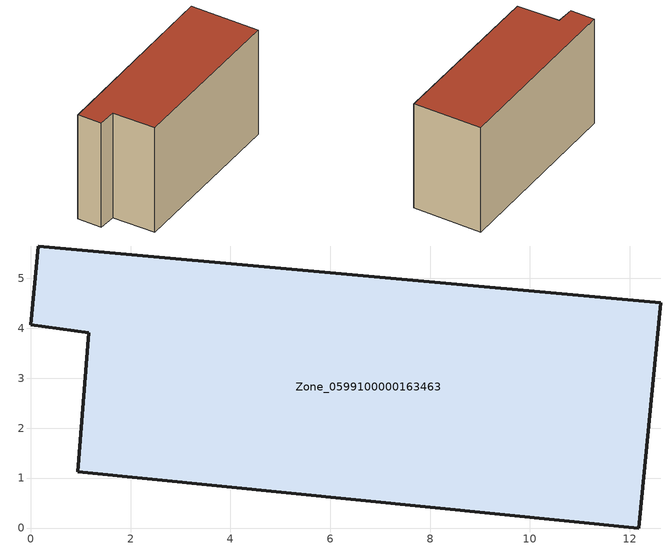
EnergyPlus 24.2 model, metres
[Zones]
Zone_0599100000163463
 floor ground (C_G): 0.14,5.65 12.62,4.51 12.18,0 0.94,1.13 1.16,3.91 0,4.07 z0
 wall outside (C_F): 12.62,4.51 0.14,5.65 0,4.07 1.16,3.91 0.94,1.13 12.18,0 12.62,4.51 z0:7.38
 roof outside (C_R): 12.18,0 12.62,4.51 0.14,5.65 0,4.07 1.16,3.91 0.94,1.13 z7.38
[BUILDING]
Pand.0599100000163463: North Axis=0; Terrain=City; Loads Convergence Tolerance Value=0.04; Temperature Convergence Tolerance Value=0.4; Solar Distribution=FullExterior; Maximum Number of Warmup Days=25; Minimum Number of Warmup Days=1
[Site:Location]
Rotterdam.The.Hague.AP_ZH_NLD Design_Conditions: Latitude=51.96; Longitude=4.45; Time Zone=1; Elevation=-4.5
[SITE:GROUNDTEMPERATURE:BUILDINGSURFACE]
18, 18, 18, 18, 18, 18, 18, 18, 18, 18, 18, 18
[MATERIAL] Thermal Absorptance=0.9; Solar Absorptance=0.7; Visible Absorptance=0.7
Name | Roughness | Thickness | Conductivity | Density | Specific Heat
G.TI.1946 | MediumSmooth | 0.15 | 1 | 540 | 1210
F.TI.1946 | Rough | 0.3 | 0.857143 | 1920 | 840
R.TI.1946 | MediumRough | 0.2 | 0.1 | 1500 | 1000
[CONSTRUCTION]
C_G: G.TI.1946
C_F: F.TI.1946
C_R: R.TI.1946
[ZONE]
Zone_0599100000163463: Type=1; Multiplier=1; Ceiling Height=Autocalculate; Volume=Autocalculate; Floor Area=autocalculate; Part of Total Floor Area=Yes
[ZONEINFILTRATION:DESIGNFLOWRATE]
Infil_Zone_0599100000163463: Zone or ZoneList or Space or SpaceList=Zone_0599100000163463; Schedule=AlwaysOn; Design Flow Rate Calculation Method=Flow/Area; Flow Rate per Floor Area=0.003; Constant Term Coefficient=1; Temperature Term Coefficient=0; Velocity Term Coefficient=0; Velocity Squared Term Coefficient=0
[HVACTEMPLATE:ZONE:IDEALLOADSAIRSYSTEM]
Zone_0599100000163463: Maximum Heating Supply Air Temperature=50; Minimum Cooling Supply Air Temperature=13; Maximum Heating Supply Air Humidity Ratio=0.0156; Minimum Cooling Supply Air Humidity Ratio=0.0077; Heating Limit=NoLimit; Cooling Limit=NoLimit; Dehumidification Control Type=ConstantSensibleHeatRatio; Cooling Sensible Heat Ratio=0.7; Dehumidification Setpoint=60; Humidification Control Type=None; Humidification Setpoint=30; Outdoor Air Method=None; Outdoor Air Flow Rate per Person=0.00944; Outdoor Air Flow Rate per Zone Floor Area=0; Outdoor Air Flow Rate per Zone=0; Demand Controlled Ventilation Type=None; Outdoor Air Economizer Type=NoEconomizer; Heat Recovery Type=None; Sensible Heat Recovery Effectiveness=0.7; Latent Heat Recovery Effectiveness=0.65
[ZONECONTROL:THERMOSTAT]
ThermostatControl_Zone_0599100000163463: Zone or ZoneList=Zone_0599100000163463; Control Type Schedule=DualSetpointControlType; Control 1=Thermostat_Zone_0599100000163463; Temperature Difference Between Cutout And Setpoint=0
[THERMOSTATSETPOINT:DUALSETPOINT]
Thermostat_Zone_0599100000163463: Heating Setpoint Temperature Schedule=HeatingSetpoint_Zone_0599100000163463; Cooling Setpoint Temperature Schedule=CoolingSetpoint_Zone_0599100000163463
[SCHEDULE:COMPACT]
HeatingSetpoint_Zone_0599100000163463: Through: 12/31, For: AllDays, Until: 24:00, 21
CoolingSetpoint_Zone_0599100000163463: Through: 12/31, For: AllDays, Until: 24:00, 24
DualSetpointControlType: Through: 12/31, For: AllDays, Until: 24:00, 4
AlwaysOn: Through: 12/31, For: AllDays, Until: 24:00, 1
